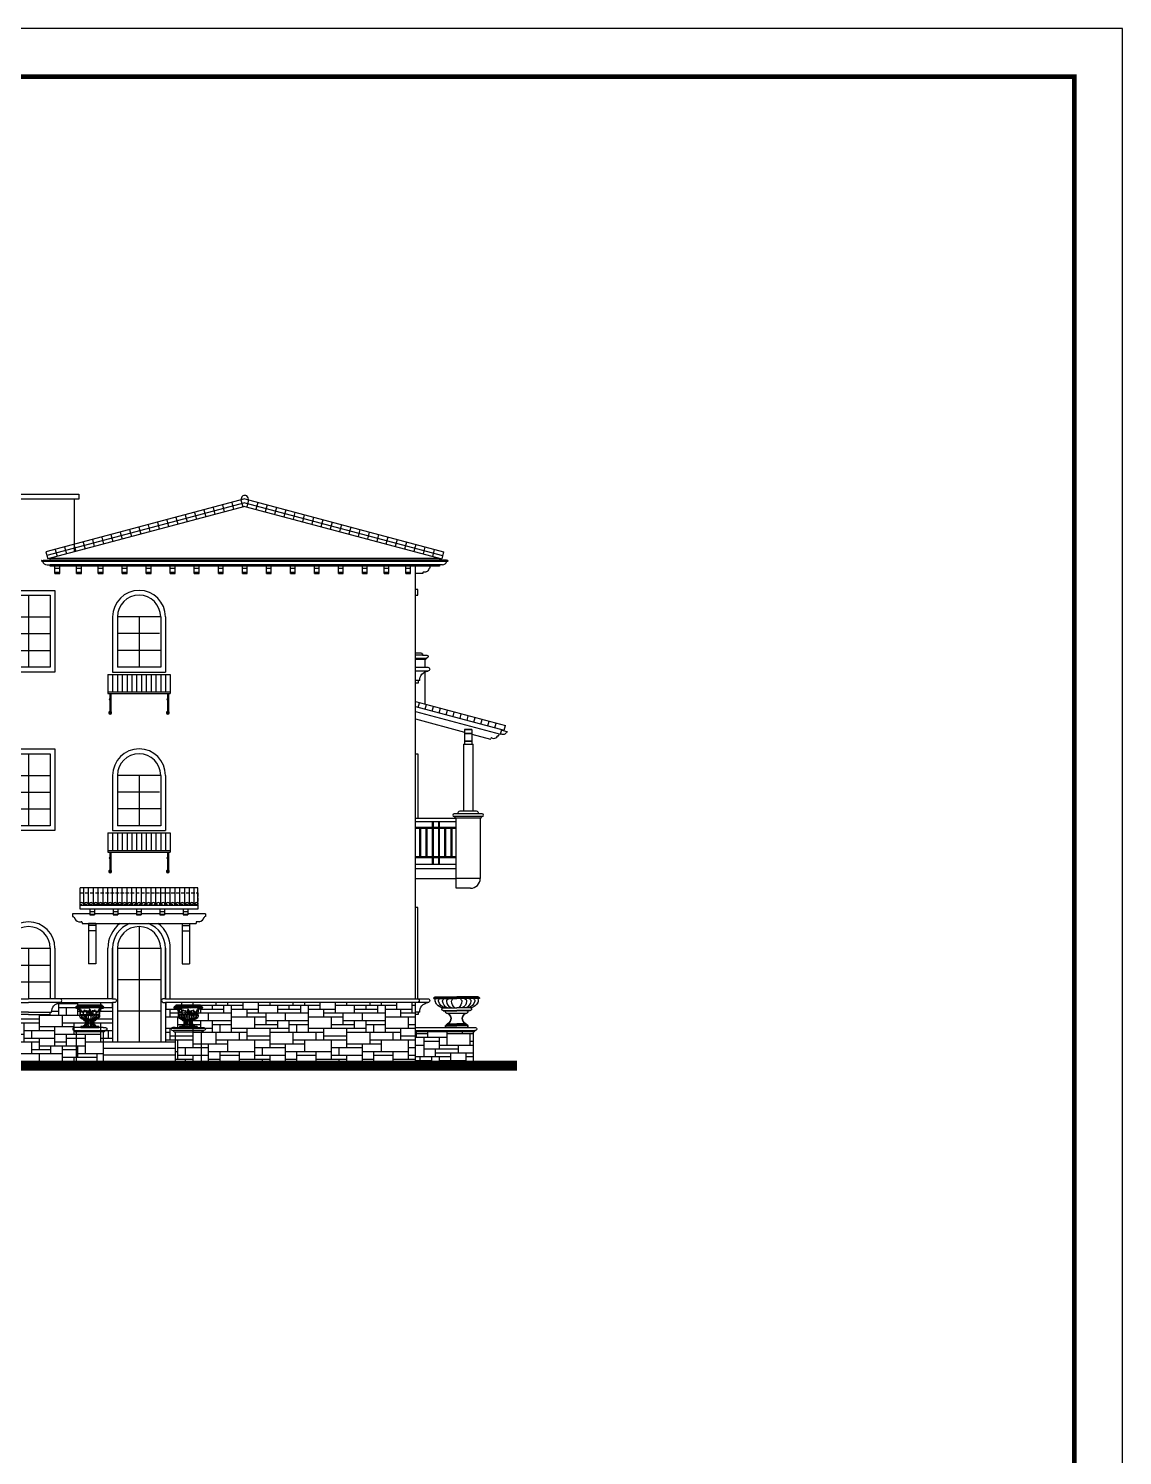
# Model space of a CAD drawing. Extents: x -34815 to 81416, y -425322 to 67478.
# Drawn here: x 58650 to 81416, y -348622 to -318922 of the extents above; entities that cross this region are included whole.
import ezdxf

# ---------------------------------------------------------------- set-up
doc = ezdxf.new("R2010")
doc.units = 0
doc.header["$LTSCALE"] = 1000
doc.header["$MEASUREMENT"] = 0
doc.linetypes.add('DASH', pattern=[0.35, 0.25, -0.1])
for name, color, linetype in [('PUB_HATCH', 8, 'Continuous'), ('PUB_TITLE', 7, 'Continuous'), ('STAIR', 4, 'Continuous'), ('WINDOW', 4, 'Continuous'), ('y-设计-02', 7, 'Continuous'), ('坯担层', 7, 'Continuous'), ('填充', 5, 'Continuous')]:
    doc.layers.add(name, color=color, linetype=linetype)
doc.layers.add('WALL', color=2, linetype='Continuous', lineweight=25)

# ---------------------------------------------------------------- blocks, each defined once
blk = doc.blocks.new('A1100图框')
at = {"layer": 'PUB_TITLE'}
blk.add_lwpolyline([(-2684, 8078), (81416, 8078), (81416, 67478), (-2684, 67478)], close=True, dxfattribs=at)
at = {"layer": 'PUB_TITLE', "const_width": 100}
blk.add_lwpolyline([(-184, 9078), (80416, 9078), (80416, 66478), (-184, 66478)], close=True, dxfattribs=at)
blk = doc.blocks.new('RWE')
at = {"layer": 'WALL'}
blk.add_line((164711, 46519), (165611, 46519), dxfattribs=at)
for points in [[(164611, 46619), (165711, 46619), (165711, 44919), (164611, 44919)], [(164711, 46519), (165611, 46519), (165611, 45019), (164711, 45019)]]:
    blk.add_lwpolyline(points, close=True, dxfattribs=at)
at = {"layer": 'WINDOW'}
for p, q in [((165161, 46519), (165161, 45019)), ((164711, 46069), (165611, 46069)), ((164711, 45719), (165611, 45719)), ((164711, 45369), (165611, 45369))]:
    blk.add_line(p, q, dxfattribs=at)
blk = doc.blocks.new('GTEWR')
at = {"layer": 'STAIR'}
for p, q in [((-29099, -16673), (-27225, -17173)), ((-29099, -16777), (-27251, -17270)), ((-29099, -16880), (-27325, -17353)), ((-29039, -16793), (-29013, -16696)), ((-28894, -16832), (-28868, -16735)), ((-28749, -16870), (-28723, -16774)), ((-28604, -16909), (-28578, -16812)), ((-28459, -16948), (-28433, -16851)), ((-28314, -16986), (-28288, -16890)), ((-28169, -17025), (-28143, -16928)), ((-29099, -17033), (-28074, -17308)), ((-28024, -17064), (-27998, -16967)), ((-27879, -17102), (-27853, -17006)), ((-27734, -17141), (-27709, -17044)), ((-27589, -17180), (-27564, -17083)), ((-27444, -17218), (-27419, -17122)), ((-27251, -17270), (-27225, -17173)), ((-28074, -17257), (-27924, -17257)), ((-28074, -17257), (-28074, -17557)), ((-27924, -17257), (-28074, -17257)), ((-28074, -17337), (-27924, -17337)), ((-27924, -17337), (-28074, -17337)), ((-28074, -17497), (-27924, -17497)), ((-27924, -17497), (-28074, -17497)), ((-27924, -17257), (-27924, -17557)), ((-27924, -17348), (-27533, -17453)), ((-27533, -17453), (-27529, -17439)), ((-27511, -17428), (-27475, -17438)), ((-27369, -17383), (-27365, -17384)), ((-27365, -17384), (-27354, -17346)), ((-27325, -17353), (-27299, -17257)), ((-28099, -17557), (-28099, -18957)), ((-28099, -17557), (-27899, -17557)), ((-27899, -18957), (-27899, -17557)), ((-27709, -19007), (-28289, -19007)), ((-27824, -18957), (-28174, -18957)), ((-27709, -19067), (-28289, -19067)), ((-28274, -19067), (-28274, -19077)), ((-27744, -19097), (-28254, -19097)), ((-28249, -20557), (-28249, -19097)), ((-27749, -19097), (-27749, -20357)), ((-27724, -19067), (-27724, -19077)), ((-29099, -20057), (-28249, -20057)), ((-28249, -20157), (-29099, -20157)), ((-29099, -20357), (-28249, -20357)), ((-27749, -20357), (-28249, -20357)), ((-27949, -20557), (-28249, -20557))]:
    blk.add_line(p, q, dxfattribs=at)
blk.add_lwpolyline([(-27302, -17266), (-27192, -17296, -0.876976), (-27194, -17311), (-27202, -17309, -0.53627), (-27322, -17343, 2.428013)], format="xyb", dxfattribs=at)
for centre, radius, start, end in [((-27515, -17442), 15, 75, 165), ((-27463, -17353), 85.7, 262.1778, 333.6727), ((-27373, -17398), 15, 75, 152.7854), ((-28289, -19037), 30, 90, 270), ((-28174, -18997), 40, 90, 194.4775), ((-27824, -18997), 40, 345.5225, 90), ((-27709, -19037), 30, 270, 90), ((-28254, -19077), 20, 180, 270), ((-27744, -19077), 20, 270, 0), ((-27949, -20357), 200, 270, 0.0036)]:
    blk.add_arc(centre, radius, start, end, dxfattribs=at)
blk = doc.blocks.new('REW')
at = {"layer": 'WINDOW'}
for p, q in [((-107664, 35915), (-107924, 35915)), ((-107924, 35835), (-107664, 35835)), ((-107754, 35635), (-107724, 35635)), ((-107724, 35635), (-107724, 35585)), ((-107724, 35635), (-107664, 35635)), ((-107724, 35585), (-107664, 35585)), ((-107664, 35585), (-107664, 35585))]:
    blk.add_line(p, q, dxfattribs=at)
for centre, radius, start, end in [((-107924, 35875), 40, 90, 270), ((-107954, 35637), 200, 359.3523, 81.3768)]:
    blk.add_arc(centre, radius, start, end, dxfattribs=at)
blk = doc.blocks.new('gd')
for p, q in [((-12141, -53287), (-12141, -53137)), ((-12041, -53287), (-12041, -53137)), ((-12141, -53177), (-12041, -53177)), ((-12141, -53257), (-12041, -53257)), ((-12141, -53287), (-12141, -53287)), ((-12141, -53287), (-12041, -53287))]:
    blk.add_line(p, q)
blk = doc.blocks.new('gdstr')
at = {"layer": 'WALL'}
for p, q in [((-112041, -25572), (-112591, -25572)), ((-112591, -26272), (-112591, -25662)), ((-112041, -25662), (-112591, -25662)), ((-112041, -25662), (-112041, -26272))]:
    blk.add_line(p, q, dxfattribs=at)
for points in [[(-112591, -25572), (-112641, -25572, 1.000051), (-112641, -25632), (-112626, -25632), (-112626, -25642, 0.414214), (-112606, -25662), (-112591, -25662)], [(-112041, -25572), (-111991, -25572, -1.000051), (-111991, -25632), (-112006, -25632), (-112006, -25642, -0.414214), (-112026, -25662), (-112041, -25662)]]:
    blk.add_lwpolyline(points, format="xyb", dxfattribs=at)
at = {"layer": '坯担层'}
blk.add_line((-112626, -25632), (-112006, -25632), dxfattribs=at)
blk = doc.blocks.new('er')
at = {"layer": 'STAIR'}
for p, q in [((-234578, -160987), (-235428, -160987)), ((-235428, -161047), (-234578, -161047)), ((-235428, -161167), (-234578, -161167)), ((-235428, -161187), (-234578, -161187)), ((-235339, -161187), (-235339, -161787)), ((-235319, -161187), (-235319, -161787)), ((-235209, -161187), (-235209, -161787)), ((-235189, -161187), (-235189, -161787)), ((-235079, -161047), (-235079, -161937)), ((-235059, -161047), (-235059, -161937)), ((-234949, -161047), (-234949, -161937)), ((-234929, -161047), (-234929, -161937)), ((-234819, -161187), (-234819, -161787)), ((-234799, -161187), (-234799, -161787)), ((-234689, -161187), (-234689, -161787)), ((-234669, -161187), (-234669, -161787)), ((-234578, -161787), (-235428, -161787)), ((-234578, -161807), (-235428, -161807))]:
    blk.add_line(p, q, dxfattribs=at)
blk = doc.blocks.new('tertrewy')
for p, q in [((45291, -202001), (45291, -202120)), ((45291, -202051), (45391, -202051)), ((45291, -202051), (45391, -202051)), ((45291, -202106), (45391, -202106)), ((45291, -202120), (45391, -202120)), ((45391, -202001), (45391, -202120))]:
    blk.add_line(p, q)
blk = doc.blocks.new('REWREW')
for p, q in [((-71275, 36890), (-69975, 36890)), ((-71275, 36890), (-71275, 36490)), ((-69975, 36890), (-69975, 36490)), ((-71275, 36490), (-69975, 36490))]:
    blk.add_line(p, q)
at = {"layer": 'STAIR'}
for p, q in [((-71175, 36890), (-71175, 36520)), ((-71075, 36890), (-71075, 36520)), ((-70975, 36890), (-70975, 36520)), ((-70875, 36890), (-70875, 36520)), ((-70775, 36890), (-70775, 36520)), ((-70675, 36890), (-70675, 36520)), ((-70575, 36890), (-70575, 36520)), ((-70475, 36890), (-70475, 36520)), ((-70375, 36890), (-70375, 36520)), ((-70275, 36890), (-70275, 36520)), ((-70175, 36890), (-70175, 36520)), ((-70075, 36890), (-70075, 36520)), ((-69975, 36520), (-71275, 36520)), ((-71235, 36490), (-71235, 36090)), ((-71215, 36490), (-71215, 36090)), ((-70035, 36490), (-70035, 36090)), ((-70015, 36490), (-70015, 36090))]:
    blk.add_line(p, q, dxfattribs=at)
for centre, radius, start, end in [((-71225, 36370), 20, 120, 240), ((-71225, 36370), 20, 300, 60), ((-70025, 36370), 20, 120, 240), ((-70025, 36370), 20, 300, 60), ((-71225, 36090), 30, 109.4712, 70.5288), ((-71225, 36090), 10, 180, 0), ((-70025, 36090), 30, 109.4712, 70.5288), ((-70025, 36090), 10, 180, 0)]:
    blk.add_arc(centre, radius, start, end, dxfattribs=at)
at = {"layer": 'WALL'}
for p, q in [((-71175, 38090), (-71175, 36940)), ((-71075, 38090), (-71075, 37040)), ((-70175, 38090), (-70175, 37040)), ((-70075, 38090), (-70075, 36940))]:
    blk.add_line(p, q, dxfattribs=at)
for points in [[(-71175, 36940), (-70075, 36940)], [(-70175, 37040), (-71075, 37040)]]:
    blk.add_lwpolyline(points, dxfattribs=at)
for radius in [550, 450]:
    blk.add_arc((-70625, 38090), radius, 0, 180, dxfattribs=at)
at = {"layer": 'WINDOW'}
for p, q in [((-70175, 38090), (-71075, 38090)), ((-70625, 38090), (-70625, 37040)), ((-70201, 37740), (-71050, 37740)), ((-70175, 37390), (-71075, 37390))]:
    blk.add_line(p, q, dxfattribs=at)
blk = doc.blocks.new('tgdstre')
for p, q in [((40414, -79573), (41064, -79573)), ((41714, -79573), (41064, -79573)), ((41064, -79773), (40614, -79773)), ((41064, -79773), (41514, -79773))]:
    blk.add_line(p, q)
at = {"layer": 'WALL'}
for p, q in [((40514, -78443), (40514, -79493)), ((40614, -78443), (40614, -79493)), ((41514, -78443), (41514, -79493)), ((41614, -78443), (41614, -79493))]:
    blk.add_line(p, q, dxfattribs=at)
for points in [[(41064, -79823), (40614, -79823), (40614, -79773), (40584, -79773, 0.374006), (40414, -79573, -1), (40414, -79493), (41064, -79493)], [(41064, -79823), (41514, -79823), (41514, -79773), (41544, -79773, -0.374006), (41714, -79573, 1), (41714, -79493), (41064, -79493)]]:
    blk.add_lwpolyline(points, format="xyb", dxfattribs=at)
for radius in [550, 450]:
    blk.add_arc((41064, -78443), radius, 0, 180, dxfattribs=at)
at = {"layer": 'WINDOW'}
for p, q in [((40614, -78443), (41514, -78443)), ((41064, -78443), (41064, -79493)), ((40614, -78793), (41514, -78793)), ((40614, -79143), (41514, -79143))]:
    blk.add_line(p, q, dxfattribs=at)
blk = doc.blocks.new('fdgdfgdfg')
at = {"layer": '填充'}
for p, q in [((344913, 34403), (345375, 34403)), ((344913, 34403), (344913, 34387)), ((344913, 34387), (345375, 34387)), ((344937, 34422), (345375, 34422)), ((345811, 34422), (345375, 34422)), ((345837, 34403), (345375, 34403)), ((345837, 34387), (345375, 34387)), ((345837, 34403), (345837, 34387)), ((345097, 34200), (345375, 34200)), ((345100, 34147), (345375, 34147)), ((345100, 34137), (345100, 34147)), ((345100, 34138), (345375, 34138)), ((345581, 34093), (345167, 34093)), ((345654, 34200), (345375, 34200)), ((345649, 34147), (345375, 34147)), ((345649, 34138), (345375, 34138)), ((345649, 34137), (345649, 34147)), ((345150, 33799), (345150, 33842)), ((345150, 33841), (345375, 33841)), ((345150, 33798), (345375, 33798)), ((345169, 33857), (345375, 33857)), ((345189, 33875), (345375, 33875)), ((345560, 33875), (345375, 33875)), ((345580, 33857), (345375, 33857)), ((345599, 33841), (345375, 33841)), ((345599, 33798), (345375, 33798)), ((345599, 33799), (345599, 33842))]:
    blk.add_line(p, q, dxfattribs=at)
for centre, radius, start, end in [((344939, 34394), 27.9, 93.8519, 161.4581), ((345047, 34346), 108, 158.2572, 219.6133), ((345121, 34397), 198, 217.2984, 263.065), ((345048, 34344), 43, 100.2352, 195.8049), ((345173, 34368), 170, 191.8596, 258.5432), ((345144, 34333), 57.9, 108.177, 177.324), ((345253, 34354), 168, 186.2915, 246.9351), ((345234, 34328), 61.6, 108.4127, 176.2998), ((345311, 34331), 138, 179.3585, 251.071), ((345326, 34335), 54.5, 111.4836, 182.4358), ((345426, 34326), 154, 177.5283, 235.4266), ((345323, 34326), 154, 304.5734, 2.4717), ((345423, 34335), 54.5, 357.5642, 68.5164), ((345438, 34331), 138, 288.929, 0.6415), ((345515, 34328), 61.6, 3.7002, 71.5873), ((345496, 34354), 168, 293.0649, 353.7085), ((345576, 34368), 170, 281.4568, 348.1404), ((345605, 34333), 57.9, 2.676, 71.823), ((345627, 34398), 200, 277.7633, 322.5876), ((345701, 34344), 43, 344.1951, 79.7648), ((345702, 34346), 108, 320.3867, 21.7428), ((345810, 34395), 27.5, 17.9671, 88.3437), ((345097, 34173), 26.7, 90.8302, 274.7216), ((345168, 34115), 22.4, 91.0718, 268.9282), ((345148, 33981), 114, 291.1388, 80.0531), ((345603, 33981), 114, 99.9469, 248.8612), ((345580, 34115), 22.4, 271.0718, 88.9282), ((345650, 34174), 26.7, 268.0888, 82.2417), ((345178, 33829), 30.1, 106.7365, 154.9213), ((345193, 33850), 25.6, 99.8838, 162.2054), ((345556, 33850), 25.6, 17.7946, 80.1162), ((345571, 33829), 30.1, 25.0787, 73.2635)]:
    blk.add_arc(centre, radius, start, end, dxfattribs=at)
blk = doc.blocks.new('asdfasgdsdg')
at = {"layer": '坯担层'}
blk.add_lwpolyline([(1004409, -183636), (1004416, -183636), (1004416, -183620), (1004453, -183620, 0.987636), (1004451, -183584, 0.172342), (1004577, -183524, 0.187477), (1004598, -183475, 0.445394), (1004573, -183448), (1004573, -183447), (1004580, -183447, 1.075239), (1004580, -183432, -0.038474), (1004591, -183317, -0.204676), (1004620, -183258, -0.13928), (1004724, -183228), (1004726, -183228), (1004726, -183217, 0.299581), (1004664, -183161), (1004664, -183145), (1003888, -183145), (1003888, -183161, 0.299581), (1003826, -183217), (1003826, -183228), (1003828, -183228, -0.13928), (1003932, -183258, -0.204676), (1003962, -183317, -0.038474), (1003972, -183432, 1.004002), (1003971, -183447), (1003979, -183447), (1003979, -183448, 0.445395), (1003954, -183475, 0.187477), (1003975, -183524, 0.173138), (1004102, -183584, 1.005571), (1004099, -183620), (1004137, -183620), (1004137, -183636), (1004146, -183636, -0.483622), (1004031, -183816), (1003996, -183816), (1003996, -183845), (1004558, -183845), (1004558, -183816), (1004524, -183816, -0.483623), (1004409, -183636, 0.483623)], format="xyb", dxfattribs=at)
at = {"layer": '填充'}
for p, q in [((1003888, -183145), (1004276, -183145)), ((1003888, -183161), (1003888, -183145)), ((1004664, -183145), (1004276, -183145)), ((1004664, -183161), (1004664, -183145)), ((1003826, -183217), (1004276, -183217)), ((1003826, -183217), (1003826, -183228)), ((1003826, -183228), (1004276, -183228)), ((1003888, -183161), (1004276, -183161)), ((1003916, -183161), (1003916, -183207)), ((1003922, -183161), (1003922, -183206)), ((1003950, -183161), (1003950, -183206)), ((1003957, -183161), (1003957, -183207)), ((1003963, -183161), (1003963, -183206)), ((1003965, -183444), (1004588, -183444)), ((1003971, -183432), (1004276, -183432)), ((1003971, -183447), (1004276, -183447)), ((1003991, -183161), (1003991, -183206)), ((1003996, -183161), (1003996, -183207)), ((1004003, -183161), (1004003, -183206)), ((1004031, -183161), (1004031, -183206)), ((1004038, -183161), (1004038, -183207)), ((1004044, -183161), (1004044, -183206)), ((1004072, -183161), (1004072, -183206)), ((1004077, -183161), (1004077, -183207)), ((1004084, -183161), (1004084, -183206)), ((1004101, -183584), (1004276, -183584)), ((1004112, -183161), (1004112, -183206)), ((1004118, -183161), (1004118, -183207)), ((1004125, -183161), (1004125, -183206)), ((1004153, -183161), (1004153, -183206)), ((1004159, -183161), (1004159, -183207)), ((1004165, -183161), (1004165, -183206)), ((1004193, -183161), (1004193, -183206)), ((1004200, -183161), (1004200, -183207)), ((1004206, -183161), (1004206, -183206)), ((1004234, -183161), (1004234, -183206)), ((1004240, -183161), (1004240, -183207)), ((1004246, -183161), (1004246, -183206)), ((1004274, -183161), (1004274, -183206)), ((1004664, -183161), (1004276, -183161)), ((1004726, -183217), (1004276, -183217)), ((1004726, -183228), (1004276, -183228)), ((1004581, -183432), (1004276, -183432)), ((1004581, -183447), (1004276, -183447)), ((1004451, -183584), (1004276, -183584)), ((1004278, -183161), (1004278, -183206)), ((1004306, -183161), (1004306, -183206)), ((1004312, -183161), (1004312, -183207)), ((1004318, -183161), (1004318, -183206)), ((1004346, -183161), (1004346, -183206)), ((1004352, -183161), (1004352, -183207)), ((1004353, -183161), (1004353, -183207)), ((1004359, -183161), (1004359, -183206)), ((1004387, -183161), (1004387, -183206)), ((1004393, -183161), (1004393, -183207)), ((1004393, -183161), (1004393, -183207)), ((1004399, -183161), (1004399, -183206)), ((1004427, -183161), (1004427, -183206)), ((1004433, -183161), (1004433, -183207)), ((1004440, -183161), (1004440, -183206)), ((1004468, -183161), (1004468, -183206)), ((1004475, -183161), (1004475, -183207)), ((1004481, -183161), (1004481, -183206)), ((1004509, -183161), (1004509, -183206)), ((1004516, -183161), (1004516, -183207)), ((1004521, -183161), (1004521, -183206)), ((1004550, -183161), (1004550, -183206)), ((1004555, -183161), (1004555, -183207)), ((1004562, -183161), (1004562, -183206)), ((1004590, -183161), (1004590, -183206)), ((1004597, -183161), (1004597, -183207)), ((1004602, -183161), (1004602, -183206)), ((1004630, -183161), (1004630, -183206)), ((1004636, -183161), (1004636, -183207)), ((1004726, -183217), (1004726, -183228)), ((1003996, -183815), (1003996, -183845)), ((1003996, -183816), (1004276, -183816)), ((1003996, -183845), (1004276, -183845)), ((1004099, -183620), (1004276, -183620)), ((1004137, -183636), (1004137, -183620)), ((1004137, -183636), (1004276, -183636)), ((1004453, -183620), (1004276, -183620)), ((1004416, -183636), (1004276, -183636)), ((1004277, -183816), (1004276, -183816)), ((1004277, -183845), (1004276, -183845)), ((1004558, -183816), (1004278, -183816)), ((1004558, -183845), (1004278, -183845)), ((1004416, -183636), (1004416, -183620)), ((1004558, -183815), (1004558, -183845))]:
    blk.add_line(p, q, dxfattribs=at)
for centre, radius, start, end in [((1003815, -183140), 77.8, 278.2598, 344.8604), ((1003900, -183236), 76.3, 99.221, 165.9299), ((1003827, -183425), 198, 57.9464, 90.337), ((1003860, -183160), 54.7, 253.5592, 359.4398), ((1003936, -183192), 25.3, 216.27, 323.73), ((1003942, -183200), 53.1, 243.5211, 309.3086), ((1003936, -183194), 19.1, 222.6561, 317.4323), ((1003877, -183322), 84.7, 3.147, 49.4162), ((1003979, -183473), 24.8, 353.5268, 185.5906), ((1004027, -183473), 72.9, 181.8198, 224.2933), ((1003977, -183194), 24.1, 214.9112, 325.0888), ((1003226, -183443), 747, 0.8363, 9.6495), ((1003977, -183194), 19.1, 222.6561, 317.4323), ((1003972, -183439), 7.76, 85.8473, 274.1527), ((1003868, -183271), 111, 339.1385, 15.5094), ((1004015, -183350), 58, 89.7629, 137.1185), ((1004123, -183375), 210, 224.9375, 264.0511), ((1004017, -183192), 25.3, 216.27, 323.73), ((1004036, -183322), 37, 124.2206, 197.6658), ((1004033, -183317), 37.1, 207.2872, 322.6022), ((1004017, -183194), 19.1, 222.6561, 317.4323), ((1004029, -183473), 25.4, 10.3218, 184.7459), ((1004143, -183443), 143, 193.2561, 260.974), ((1004058, -183194), 24.1, 214.9112, 325.0888), ((1004058, -183194), 19.1, 222.6561, 317.4323), ((1004080, -183474), 26.9, 14.1289, 167.8025), ((1004168, -183471), 114, 178.7487, 261.8998), ((1004093, -183359), 36.2, 145.9899, 237.7874), ((1004080, -183381), 13.7, 53.8745, 188.5506), ((1004106, -183396), 33.3, 169.1188, 279.2473), ((1004098, -183192), 25.3, 216.2484, 323.7516), ((1004114, -183344), 36.8, 136.7318, 225.67), ((1004101, -183602), 18.1, 86.2904, 274.5126), ((1004098, -183194), 19.1, 222.6561, 317.4323), ((1004108, -183315), 21.1, 189.047, 272.6268), ((1004133, -183477), 28.8, 13.766, 160.9963), ((1004218, -183477), 112, 175.13, 252.3547), ((1004068, -183308), 49.7, 325.3181, 7.3274), ((1004094, -183349), 62.6, 24.2805, 73.1395), ((1004019, -183335), 103, 18.6061, 26.1266), ((1004139, -183192), 25.3, 216.27, 323.73), ((1004139, -183194), 19.1, 222.6561, 317.4323), ((1004174, -183419), 98.9, 77.9359, 103.4288), ((1004180, -183192), 25.3, 216.27, 323.73), ((1004194, -183482), 34.6, 347.7128, 160.5764), ((1004293, -183477), 132, 177.1006, 233.8283), ((1004179, -183194), 19.1, 222.6561, 317.4323), ((1004174, -183379), 9.16, 113.075, 252.0027), ((1004124, -183255), 109, 294.1701, 317.1387), ((1004174, -183376), 22.5, 43.3106, 104.2892), ((1004171, -183346), 24.8, 268.8306, 322.5142), ((1004185, -183391), 14.4, 165.355, 286.2589), ((1004236, -183481), 87.8, 75.821, 133.415), ((1004219, -183352), 78, 235.5314, 270.4036), ((1004193, -183335), 12.1, 27.8099, 84.1972), ((1004220, -183194), 24.1, 214.9112, 325.0888), ((1004220, -183194), 19.1, 222.6561, 317.4323), ((1004203, -183427), 84.3, 41.9052, 80.8217), ((1004273, -183342), 56.6, 182.0122, 257.9404), ((1004238, -183363), 38.7, 41.8802, 106.9921), ((1004254, -183331), 26.9, 169.8808, 225.5145), ((1004367, -183502), 140, 174.9053, 216.3681), ((1004276, -183496), 49, 14.8958, 171.5498), ((1004260, -183193), 25, 216.0719, 309.9398), ((1004260, -183194), 19.1, 222.6561, 317.4323), ((1004319, -183313), 63.9, 148.5707, 193.4767), ((1004289, -183291), 27, 118.0295, 154.4654), ((1007980, -183505), 3714, 176.3733, 178.8731), ((1004292, -183194), 24.1, 229.1718, 325.0888), ((1004264, -183291), 27, 25.5346, 61.9705), ((1004292, -183194), 19.1, 222.5677, 317.3439), ((1000573, -183505), 3714, 1.1269, 3.6267), ((1004314, -183363), 38.7, 73.0079, 138.1198), ((1004349, -183427), 84.3, 99.1783, 138.0948), ((1004234, -183313), 63.9, 346.5233, 31.4293), ((1004279, -183342), 56.6, 282.0596, 357.9878), ((1004317, -183481), 87.8, 46.585, 104.179), ((1004184, -183506), 141, 326.2753, 8.9288), ((1004332, -183194), 24.1, 214.9112, 325.0888), ((1004332, -183194), 19.1, 222.5677, 317.3439), ((1004299, -183331), 26.9, 314.4855, 10.1192), ((1004358, -183482), 34.6, 19.4156, 183.2289), ((1004333, -183352), 78, 269.5964, 304.4686), ((1004259, -183477), 132, 306.1717, 2.8994), ((1004359, -183335), 12.1, 95.8028, 152.1901), ((1004428, -183255), 109, 222.8613, 245.8299), ((1004373, -183194), 24.1, 214.9112, 325.0888), ((1004379, -183419), 98.9, 76.5712, 102.0641), ((1004373, -183194), 19.1, 222.5677, 317.3439), ((1004378, -183376), 22.5, 75.7108, 136.6894), ((1004381, -183346), 24.8, 217.4858, 271.1694), ((1004367, -183391), 14.4, 253.7411, 14.645), ((1004335, -183477), 112, 287.6453, 4.87), ((1004378, -183379), 9.16, 287.9973, 66.925), ((1004419, -183477), 28.8, 19.0037, 166.234), ((1004413, -183194), 24.1, 214.9112, 325.0888), ((1004413, -183194), 19.1, 222.5677, 317.3439), ((1004385, -183471), 114, 278.1002, 1.2513), ((1004459, -183349), 62.6, 106.8605, 155.7195), ((1004409, -183443), 143, 279.026, 346.7439), ((1004454, -183191), 26.5, 217.547, 322.453), ((1004533, -183335), 103, 153.8734, 161.3939), ((1004485, -183308), 49.7, 172.6726, 214.6819), ((1004454, -183194), 19.1, 222.5677, 317.3439), ((1004446, -183396), 33.3, 260.7527, 10.8812), ((1004445, -183315), 21.1, 267.3732, 350.953), ((1004472, -183474), 26.9, 12.1975, 165.8711), ((1004452, -183602), 18.1, 265.4874, 93.7096), ((1004429, -183375), 210, 275.9489, 315.0625), ((1004439, -183344), 36.8, 314.33, 43.2682), ((1004473, -183381), 13.7, 351.4494, 126.1255), ((1004495, -183192), 25.3, 216.27, 323.73), ((1004460, -183359), 36.2, 302.2126, 34.0101), ((1004495, -183194), 19.1, 222.5677, 317.3439), ((1004519, -183317), 37.1, 217.3978, 332.7128), ((1004523, -183473), 25.4, 355.2541, 169.6782), ((1004536, -183194), 24.1, 214.9112, 325.0888), ((1004536, -183194), 19.1, 222.5677, 317.3439), ((1004538, -183350), 58, 42.8815, 90.2371), ((1004517, -183322), 37, 342.3342, 55.7794), ((1004573, -183473), 24.8, 354.4094, 186.4732), ((1004576, -183192), 25.8, 216.8256, 323.1744), ((1004576, -183194), 19.1, 222.5677, 317.3439), ((1004684, -183271), 111, 164.4906, 200.8615), ((1004611, -183200), 53.1, 230.6914, 296.4789), ((1004525, -183473), 72.9, 315.7067, 358.1802), ((1005327, -183443), 747, 170.3505, 179.1637), ((1004581, -183439), 7.76, 265.8473, 94.1527), ((1004675, -183322), 84.7, 130.5838, 176.853), ((1004616, -183194), 24.1, 214.9112, 325.0888), ((1004616, -183194), 19.1, 222.5677, 317.3439), ((1004725, -183425), 198, 89.663, 122.0536), ((1004692, -183160), 54.7, 180.5602, 286.4408), ((1004737, -183140), 77.8, 195.1396, 261.7402), ((1004652, -183236), 76.3, 14.0701, 80.779), ((1004017, -183680), 136, 275.7814, 18.9491), ((1003992, -183675), 197, 314.4996, 11.6285), ((1004165, -183631), 20.1, 192.578, 348.262), ((1004202, -183632), 16.8, 191.7649, 348.2351), ((1003973, -183685), 250, 328.3611, 11.4136), ((1004238, -183630), 20.3, 194.8157, 345.1843), ((1003568, -183663), 690, 347.2377, 2.323), ((1004277, -183629), 20.8, 199.4277, 340.5723), ((1004986, -183663), 690, 177.677, 192.7623), ((1004316, -183627), 21.3, 202.8485, 337.1515), ((1004580, -183685), 250, 168.5864, 211.6389), ((1004352, -183631), 17.2, 196.5424, 343.4576), ((1004562, -183675), 197, 168.3715, 225.5004), ((1004389, -183626), 22.2, 205.3349, 333.8394), ((1004538, -183680), 136, 161.0509, 264.2186)]:
    blk.add_arc(centre, radius, start, end, dxfattribs=at)

msp = doc.modelspace()

# ---------------------------------------------------------------- hatches: boundary and pattern name
at = {"layer": 'PUB_HATCH'}
h = msp.add_hatch(dxfattribs=at)
h.set_pattern_fill('文化石01', color=256, scale=100, style=0)
h.set_pattern_definition([(7e-15, (93275.9, -193776.2), (0, 1600), [1200, -400]), (7e-15, (93275.9, -193696.2), (0, 1600), [-480, 480, -240, 400]), (7e-15, (93275.9, -193616.2), (0, 1600), [-720, 880]), (7e-15, (93275.9, -193536.2), (0, 1600), [720, -880]), (7e-15, (93275.9, -193456.2), (0, 1600), [-320, 1280]), (7e-15, (93275.9, -193376.2), (0, 1600), [560, -400, 480, -160]), (7e-15, (93835.9, -193296.2), (0, 1600), [1280, -320]), (7e-15, (93195.9, -193216.2), (0, 1600), [880, -720]), (7e-15, (92955.9, -193136.2), (0, 1600), [720, -880]), (7e-15, (93275.9, -193056.2), (0, 1600), [1280, -320]), (7e-15, (93275.9, -192976.2), (0, 1600), [-640, 400, -240, 320]), (7e-15, (94075.9, -192896.2), (0, 1600), [960, -640]), (7e-15, (93435.9, -192816.2), (0, 1600), [640, -320, 240, -400]), (7e-15, (93755.9, -192736.2), (0, 1600), [640, -240, 400, -320]), (7e-15, (94395.9, -192656.2), (0, 1600), [960, -640]), (7e-15, (93755.9, -192576.2), (0, 1600), [640, -960]), (7e-15, (94075.9, -192496.2), (0, 1600), [720, -880]), (7e-15, (94075.9, -192416.2), (0, 1600), [-480, 1120]), (7e-15, (93595.9, -192336.2), (0, 1600), [480, -1120]), (7e-15, (94075.9, -192256.2), (0, 1600), [1120, -480]), (90, (93275.9, -193136.2), (-1600, 1e-13), [240, -640, 560, -160]), (90, (93435.9, -193056.2), (-1600, 1e-13), [400, -240, 160, -800]), (90, (93515.9, -193376.2), (-1600, 1e-13), [160, -1440]), (90, (93595.9, -193536.2), (-1600, 1e-13), [160, -960, 240, -240]), (90, (93675.9, -193216.2), (-1600, 1e-13), [160, -1440]), (90, (93755.9, -193776.2), (-1600, 1e-13), [240, -720, 400, -240]), (90, (93835.9, -193456.2), (-1600, 1e-13), [240, -1360]), (90, (93915.9, -193056.2), (-1600, 1e-13), [240, -80, 160, -1120]), (90, (93995.9, -193696.2), (-1600, 1e-13), [240, -1360]), (90, (94075.9, -193296.2), (-1600, 1e-13), [240, -80, 240, -160, 400, -480]), (90, (94235.9, -193296.2), (-1600, 1e-13), [-1120, 160, -160, 160]), (90, (94315.9, -193056.2), (-1600, 1e-13), [160, -1440]), (90, (94395.9, -193616.2), (-1600, 1e-13), [160, -560, 400, -480]), (90, (94475.9, -193376.2), (-1600, 1e-13), [80, -1040, 240, -240]), (90, (94555.9, -193296.2), (-1600, 1e-13), [400, -400, 240, -560]), (90, (94635.9, -192896.2), (-1600, 1e-13), [240, -400, 160, -800]), (90, (94715.9, -193456.2), (-1600, 1e-13), [160, -1440]), (90, (94795.9, -193296.2), (-1600, 1e-13), [160, -480, 240, -720])])
edge = h.paths.add_edge_path()
edge.add_line((57275, -340415), (60200, -340415))
edge.add_line((60200, -340415), (60200, -340015))
edge.add_line((60200, -340015), (60400, -340015))
edge.add_line((60400, -340015), (60400, -339195))
edge.add_line((60400, -339195), (59300, -339195))
edge.add_arc((59300, -339155), 40, 270, 270.012, ccw=False)
edge.add_arc((59330, -339393), 200, 98.6232, 180.6477)
edge.add_line((59130, -339395), (59100, -339395))
edge.add_line((59100, -339395), (59100, -339445))
edge.add_line((59100, -339445), (58650, -339445))
edge.add_line((58650, -339445), (58200, -339445))
edge.add_line((58200, -339445), (58200, -339395))
edge.add_line((58200, -339395), (58170, -339395))
edge.add_arc((57970, -339393), 200, 359.3523, 441.3768)
edge.add_arc((58000, -339155), 40, 269.988, 270, ccw=False)
edge.add_line((58000, -339195), (57275, -339195))
edge.add_line((57275, -339195), (57275, -340415))
h = msp.add_hatch(dxfattribs=at)
h.set_pattern_fill('文化石01', color=256, scale=100, style=0)
h.set_pattern_definition([(7e-15, (93275.9, -194132), (0, 1600), [1200, -400]), (7e-15, (93275.9, -194052), (0, 1600), [-480, 480, -240, 400]), (7e-15, (93275.9, -193972), (0, 1600), [-720, 880]), (7e-15, (93275.9, -193892), (0, 1600), [720, -880]), (7e-15, (93275.9, -193812), (0, 1600), [-320, 1280]), (7e-15, (93275.9, -193732), (0, 1600), [560, -400, 480, -160]), (7e-15, (93835.9, -193652), (0, 1600), [1280, -320]), (7e-15, (93195.9, -193572), (0, 1600), [880, -720]), (7e-15, (92955.9, -193492), (0, 1600), [720, -880]), (7e-15, (93275.9, -193412), (0, 1600), [1280, -320]), (7e-15, (93275.9, -193332), (0, 1600), [-640, 400, -240, 320]), (7e-15, (94075.9, -193252), (0, 1600), [960, -640]), (7e-15, (93435.9, -193172), (0, 1600), [640, -320, 240, -400]), (7e-15, (93755.9, -193092), (0, 1600), [640, -240, 400, -320]), (7e-15, (94395.9, -193012), (0, 1600), [960, -640]), (7e-15, (93755.9, -192932), (0, 1600), [640, -960]), (7e-15, (94075.9, -192852), (0, 1600), [720, -880]), (7e-15, (94075.9, -192772), (0, 1600), [-480, 1120]), (7e-15, (93595.9, -192692), (0, 1600), [480, -1120]), (7e-15, (94075.9, -192612), (0, 1600), [1120, -480]), (90, (93275.9, -193492), (-1600, 1e-13), [240, -640, 560, -160]), (90, (93435.9, -193412), (-1600, 1e-13), [400, -240, 160, -800]), (90, (93515.9, -193732), (-1600, 1e-13), [160, -1440]), (90, (93595.9, -193892), (-1600, 1e-13), [160, -960, 240, -240]), (90, (93675.9, -193572), (-1600, 1e-13), [160, -1440]), (90, (93755.9, -194132), (-1600, 1e-13), [240, -720, 400, -240]), (90, (93835.9, -193812), (-1600, 1e-13), [240, -1360]), (90, (93915.9, -193412), (-1600, 1e-13), [240, -80, 160, -1120]), (90, (93995.9, -194052), (-1600, 1e-13), [240, -1360]), (90, (94075.9, -193652), (-1600, 1e-13), [240, -80, 240, -160, 400, -480]), (90, (94235.9, -193652), (-1600, 1e-13), [-1120, 160, -160, 160]), (90, (94315.9, -193412), (-1600, 1e-13), [160, -1440]), (90, (94395.9, -193972), (-1600, 1e-13), [160, -560, 400, -480]), (90, (94475.9, -193732), (-1600, 1e-13), [80, -1040, 240, -240]), (90, (94555.9, -193652), (-1600, 1e-13), [400, -400, 240, -560]), (90, (94635.9, -193252), (-1600, 1e-13), [240, -400, 160, -800]), (90, (94715.9, -193812), (-1600, 1e-13), [160, -1440]), (90, (94795.9, -193652), (-1600, 1e-13), [160, -480, 240, -720])])
h.paths.add_polyline_path([(61700, -340415), (66700, -340415), (66700, -339195), (61500, -339195), (61500, -340015), (61700, -340015)])
h = msp.add_hatch(dxfattribs=at)
h.set_pattern_fill('文化石01', color=256, scale=100, style=0)
h.set_pattern_definition([(0, (0, 0), (0, 1600), [1200, -400]), (0, (0, 80), (0, 1600), [-480, 480, -240, 400]), (0, (0, 160), (0, 1600), [-720, 880]), (0, (0, 240), (0, 1600), [720, -880]), (0, (0, 320), (0, 1600), [-320, 1280]), (0, (0, 400), (0, 1600), [560, -400, 480, -160]), (0, (560, 480), (0, 1600), [1280, -320]), (0, (-80, 560), (0, 1600), [880, -720]), (0, (-320, 640), (0, 1600), [720, -880]), (0, (0, 720), (0, 1600), [1280, -320]), (0, (0, 800), (0, 1600), [-640, 400, -240, 320]), (0, (800, 880), (0, 1600), [960, -640]), (0, (160, 960), (0, 1600), [640, -320, 240, -400]), (0, (480, 1040), (0, 1600), [640, -240, 400, -320]), (0, (1120, 1120), (0, 1600), [960, -640]), (0, (480, 1200), (0, 1600), [640, -960]), (0, (800, 1280), (0, 1600), [720, -880]), (0, (800, 1360), (0, 1600), [-480, 1120]), (0, (320, 1440), (0, 1600), [480, -1120]), (0, (800, 1520), (0, 1600), [1120, -480]), (90, (0, 640), (-1600, 1e-13), [240, -640, 560, -160]), (90, (160, 720), (-1600, 1e-13), [400, -240, 160, -800]), (90, (240, 400), (-1600, 1e-13), [160, -1440]), (90, (320, 240), (-1600, 1e-13), [160, -960, 240, -240]), (90, (400, 560), (-1600, 1e-13), [160, -1440]), (90, (480, 0), (-1600, 1e-13), [240, -720, 400, -240]), (90, (560, 320), (-1600, 1e-13), [240, -1360]), (90, (640, 720), (-1600, 1e-13), [240, -80, 160, -1120]), (90, (720, 80), (-1600, 1e-13), [240, -1360]), (90, (800, 480), (-1600, 1e-13), [240, -80, 240, -160, 400, -480]), (90, (960, 480), (-1600, 1e-13), [-1120, 160, -160, 160]), (90, (1040, 720), (-1600, 1e-13), [160, -1440]), (90, (1120, 160), (-1600, 1e-13), [160, -560, 400, -480]), (90, (1200, 400), (-1600, 1e-13), [80, -1040, 240, -240]), (90, (1280, 480), (-1600, 1e-13), [400, -400, 240, -560]), (90, (1360, 880), (-1600, 1e-13), [240, -400, 160, -800]), (90, (1440, 320), (-1600, 1e-13), [160, -1440]), (90, (1520, 480), (-1600, 1e-13), [160, -480, 240, -720])])
h.paths.add_polyline_path([(67900, -339805), (66700, -339805), (66700, -340415), (67900, -340415)])

# ---------------------------------------------------------------- linework, layer by layer
for p, q in [((63071, -328734), (63110, -328879)), ((63229, -328734), (63190, -328879)), ((63150, -328791), (59032, -329889)), ((61912, -329043), (61950, -329188)), ((62105, -328992), (62144, -329137)), ((62298, -328940), (62337, -329085)), ((62491, -328889), (62530, -329034)), ((62685, -328837), (62723, -328982)), ((62878, -328786), (62917, -328931)), ((63150, -328791), (67268, -329889)), ((63422, -328786), (63383, -328931)), ((63615, -328837), (63577, -328982)), ((63808, -328889), (63770, -329034)), ((64002, -328940), (63963, -329085)), ((64195, -328992), (64156, -329137)), ((64388, -329043), (64350, -329188)), ((60752, -329352), (60791, -329497)), ((60945, -329301), (60984, -329446)), ((61139, -329249), (61177, -329394)), ((61332, -329198), (61371, -329343)), ((61525, -329146), (61564, -329291)), ((61718, -329095), (61757, -329240)), ((64581, -329095), (64543, -329240)), ((64775, -329146), (64736, -329291)), ((64968, -329198), (64929, -329343)), ((65161, -329249), (65123, -329394)), ((65354, -329301), (65316, -329446)), ((65548, -329352), (65509, -329497)), ((59593, -329662), (59631, -329807)), ((59786, -329610), (59825, -329755)), ((59979, -329559), (60018, -329704)), ((60172, -329507), (60211, -329652)), ((60366, -329456), (60404, -329600)), ((60559, -329404), (60598, -329549)), ((65741, -329404), (65702, -329549)), ((65934, -329456), (65896, -329600)), ((66127, -329507), (66089, -329652)), ((66321, -329559), (66282, -329704)), ((66514, -329610), (66475, -329755)), ((66707, -329662), (66668, -329807)), ((59206, -329765), (59245, -329910)), ((59399, -329713), (59438, -329858)), ((66900, -329713), (66862, -329858)), ((67094, -329765), (67055, -329910)), ((58942, -330011), (67358, -330011)), ((67200, -329985), (59100, -329985)), ((67200, -330085), (59100, -330085)), ((60050, -337552), (59900, -337552)), ((59900, -337552), (59900, -338392)), ((60050, -337592), (59900, -337592)), ((60050, -337552), (60050, -338392)), ((61850, -337552), (62000, -337552)), ((61850, -337552), (61850, -338392)), ((61850, -337592), (62000, -337592)), ((62000, -337552), (62000, -338392)), ((60050, -337702), (59900, -337702)), ((61850, -337702), (62000, -337702)), ((60500, -338065), (60500, -340015)), ((61400, -338065), (61400, -340015)), ((60050, -338392), (59900, -338392)), ((61850, -338392), (62000, -338392)), ((66700, -339715), (67900, -339715)), ((60200, -340015), (61700, -340015)), ((60500, -340015), (61400, -340015)), ((66700, -339775), (67935, -339775)), ((67900, -339805), (66700, -339805)), ((67900, -339805), (67900, -340415)), ((60200, -340148), (61700, -340148)), ((60200, -340281), (61700, -340281))]:
    msp.add_line(p, q)
for points in [[(67000, -330115), (67000, -330155), (66995, -330155, 0.353065), (66981, -330167, -0.250624), (66926, -330232, -0.094114), (66907, -330235), (66870, -330235, 0.414214), (66855, -330250), (66855, -330265), (66700, -330265)], [(67900, -339715), (67950, -339715, -1.000051), (67950, -339775), (67935, -339775), (67935, -339785, -0.414214), (67915, -339805), (67900, -339805)]]:
    msp.add_lwpolyline(points, format="xyb")
at = {"linetype": 'DASH', "ltscale": 0.3}
msp.add_lwpolyline([(59725, -336912), (62175, -336912), (62175, -337152), (59725, -337152)], close=True, dxfattribs=at)
at = {"const_width": 200}
msp.add_lwpolyline([(45208, -340515), (68815, -340515)], dxfattribs=at)
msp.add_lwpolyline([(45208, -340415), (68815, -340415)])
for centre, radius, start, end in [((63150, -328713), 75, 345.0686, 194.9314), ((60950, -338065), 450, 0, 180)]:
    msp.add_arc(centre, radius, start, end)
at = {"layer": 'PUB_HATCH'}
for p, q in [((59800, -337165), (59800, -336809)), ((59900, -337165), (59900, -336809)), ((60000, -337165), (60000, -336809)), ((60100, -337165), (60100, -336809)), ((60200, -337165), (60200, -336809)), ((60300, -337165), (60300, -336809)), ((60400, -337165), (60400, -336809)), ((60500, -337165), (60500, -336809)), ((60600, -337165), (60600, -336809)), ((60700, -337165), (60700, -336809)), ((60800, -337165), (60800, -336809)), ((60900, -337165), (60900, -336809)), ((61000, -337165), (61000, -336809)), ((61100, -337165), (61100, -336809)), ((61200, -337165), (61200, -336809)), ((61300, -337165), (61300, -336809)), ((61400, -337165), (61400, -336809)), ((61500, -337165), (61500, -336809)), ((61600, -337165), (61600, -336809)), ((61700, -337165), (61700, -336809)), ((61800, -337165), (61800, -336809)), ((61900, -337165), (61900, -336809)), ((62000, -337165), (62000, -336809)), ((62100, -337165), (62100, -336809))]:
    msp.add_line(p, q, dxfattribs=at)
for centre, radius, start, end in [((67125, -329949), 75, 0, 0.2577), ((59750, -337165), 50, 0, 120), ((59850, -337165), 50, 0, 180), ((59950, -337165), 50, 0, 180), ((60050, -337165), 50, 0, 180), ((60150, -337165), 50, 0, 180), ((60250, -337165), 50, 0, 180), ((60350, -337165), 50, 0, 180), ((60450, -337165), 50, 0, 180), ((60550, -337165), 50, 0, 180), ((60650, -337165), 50, 0, 180), ((60750, -337165), 50, 0, 180), ((60850, -337165), 50, 0, 180), ((60950, -337165), 50, 0, 180), ((61050, -337165), 50, 0, 180), ((61150, -337165), 50, 0, 180), ((61250, -337165), 50, 0, 180), ((61350, -337165), 50, 0, 180), ((61450, -337165), 50, 0, 180), ((61550, -337165), 50, 0, 180), ((61650, -337165), 50, 0, 180), ((61750, -337165), 50, 0, 180), ((61850, -337165), 50, 0, 180), ((61950, -337165), 50, 0, 180), ((62050, -337165), 50, 0, 180), ((62150, -337165), 50, 60, 180)]:
    msp.add_arc(centre, radius, start, end, dxfattribs=at)
at = {"layer": 'STAIR'}
for p, q in [((66850, -331965), (66700, -331965)), ((66700, -332025), (66925, -332025)), ((66900, -332055), (66700, -332055))]:
    msp.add_line(p, q, dxfattribs=at)
for points in [[(66700, -331915), (66750, -331915)], [(66900, -332314), (66900, -332985)]]:
    msp.add_lwpolyline(points, dxfattribs=at)
msp.add_lwpolyline([(66750, -331915), (66810, -331915, -0.414214), (66850, -331955), (66850, -331965), (66940, -331965, -1), (66940, -332025), (66925, -332025), (66925, -332035, -0.414214), (66905, -332055), (66900, -332055), (66900, -332215)], format="xyb", dxfattribs=at)
at = {"layer": 'WALL'}
for p, q in [((63150, -328713), (59013, -329816)), ((59600, -328715), (59600, -329815)), ((63150, -328713), (67287, -329816)), ((63150, -328868), (59052, -329961)), ((63150, -328868), (67248, -329961)), ((59013, -329816), (59052, -329961)), ((59100, -329985), (59100, -329948)), ((59100, -329948), (67200, -329948)), ((67200, -329948), (67200, -329985)), ((67287, -329816), (67248, -329961)), ((58927, -329991), (58951, -329985)), ((58930, -330011), (58942, -330011)), ((58951, -329985), (59100, -329985)), ((59036, -330085), (59100, -330085)), ((59100, -330115), (59100, -330085)), ((67200, -330115), (59100, -330115)), ((66700, -339115), (66700, -330115)), ((67348, -329985), (67200, -329985)), ((67200, -330085), (67200, -330115)), ((67264, -330085), (67200, -330085)), ((67373, -329991), (67348, -329985)), ((67370, -330011), (67358, -330011)), ((59725, -337165), (59725, -336809)), ((62175, -336809), (59725, -336809)), ((62175, -337165), (62175, -336809)), ((59925, -337352), (59565, -337352)), ((59565, -337352), (59565, -337406)), ((59725, -337165), (62175, -337165)), ((59725, -337249), (59725, -337165)), ((62175, -337249), (59725, -337249)), ((60410, -337352), (60025, -337352)), ((60895, -337352), (60510, -337352)), ((61380, -337352), (60995, -337352)), ((61865, -337352), (61480, -337352)), ((62335, -337352), (61965, -337352)), ((62175, -337165), (62175, -337249)), ((62335, -337352), (62335, -337406)), ((59565, -337406), (59572, -337406)), ((59695, -337512), (59745, -337512)), ((59765, -337532), (59765, -337552)), ((59765, -337552), (62135, -337552)), ((62135, -337532), (62135, -337552)), ((62205, -337512), (62155, -337512)), ((62335, -337406), (62328, -337406)), ((60300, -339115), (60300, -338065)), ((60400, -338065), (60400, -339115)), ((60400, -339115), (60400, -338065)), ((61500, -338065), (61500, -339115)), ((61500, -339115), (61500, -338065)), ((61600, -339115), (61600, -338065)), ((60400, -339115), (59300, -339115)), ((61500, -339115), (66700, -339115)), ((59300, -339195), (60400, -339195)), ((60400, -339195), (60400, -340015)), ((60400, -339205), (60400, -340015)), ((61500, -339195), (61500, -340015)), ((61500, -339195), (61500, -340015)), ((66700, -339195), (61500, -339195)), ((66700, -340415), (66700, -339195))]:
    msp.add_line(p, q, dxfattribs=at)
msp.add_lwpolyline([(57686, -328615), (59700, -328615), (59700, -328715), (57275, -328715)], dxfattribs=at)
for points in [[(60400, -339115), (60440, -339115, -1), (60440, -339195), (60400, -339195)], [(61500, -339115), (61460, -339115, 1), (61460, -339195), (61500, -339195)], [(66700, -339115), (66740, -339115, -1), (66740, -339195), (66700, -339195)]]:
    msp.add_lwpolyline(points, format="xyb", dxfattribs=at)
msp.add_lwpolyline([(67345, -339413, -0.846605), (67348, -339368), (67279, -339368), (67279, -339359, -0.950234), (67274, -339304, -0.198116), (67140, -339226, -0.277061), (67122, -339113), (67087, -339113), (67087, -339096, -0.317106), (67113, -339077), (68008, -339077, -0.303853), (68034, -339096), (68034, -339113), (67999, -339113, -0.277061), (67981, -339226, -0.202392), (67845, -339304, -1.034549), (67842, -339359), (67842, -339368), (67774, -339368, -0.941137), (67772, -339414, 0.759828), (67751, -339637, -0.278837), (67771, -339655, -0.213399), (67790, -339671), (67790, -339715), (67560, -339715), (67331, -339715), (67331, -339671, -0.213399), (67350, -339655, -0.278837), (67370, -339637, 0.751864), (67347, -339414, -0.061996), (67345, -339413, -0.061996)], format="xyb", close=True, dxfattribs=at)
for centre, radius, start, end in [((58930, -330001), 10, 105, 270.0046), ((59045, -329978), 108, 197.6896, 265.5622), ((67255, -329978), 108, 274.4378, 342.3104), ((67370, -330001), 10, 269.9954, 75), ((59572, -337435), 29, 27.1787, 90.0666), ((59710, -337399), 114, 191.3329, 262.8165), ((59745, -337532), 20, 0.7109, 90), ((60950, -338065), 650, 127.8915, 180), ((60950, -338065), 550, 111.1465, 180), ((60950, -338065), 550, 0, 68.8535), ((60950, -338065), 650, 0, 52.1085), ((62155, -337532), 20, 90, 179.2891), ((62190, -337399), 114, 277.1835, 348.6671), ((62328, -337435), 29, 89.9334, 152.8213)]:
    msp.add_arc(centre, radius, start, end, dxfattribs=at)
at = {"layer": 'WINDOW'}
for p, q in [((60950, -337615), (60950, -340015)), ((60500, -338065), (61400, -338065)), ((60500, -338715), (61400, -338715)), ((60500, -339365), (61400, -339365))]:
    msp.add_line(p, q, dxfattribs=at)
for points in [[(66700, -330715), (66750, -330715), (66750, -330595), (66700, -330595)], [(66700, -334015), (66700, -334015), (66750, -334015), (66750, -335365)], [(66750, -339115), (66750, -337215), (66700, -337215)]]:
    msp.add_lwpolyline(points, dxfattribs=at)
at = {"layer": '坯担层'}
for points in [[(60011, -339577), (60015, -339577), (60015, -339567), (60040, -339567, 0.987636), (60039, -339543, 0.172342), (60122, -339503, 0.187477), (60136, -339471, 0.445394), (60120, -339453), (60120, -339453), (60124, -339453, 1.075239), (60124, -339442, -0.038474), (60131, -339367, -0.204676), (60150, -339328, -0.13928), (60219, -339308), (60220, -339308), (60220, -339301, 0.299581), (60180, -339264), (60180, -339253), (59667, -339253), (59667, -339264, 0.299581), (59626, -339301), (59626, -339308), (59628, -339308, -0.13928), (59696, -339328, -0.204676), (59716, -339367, -0.038474), (59723, -339442, 1.004002), (59722, -339453), (59727, -339453), (59727, -339453, 0.445395), (59711, -339471, 0.187477), (59725, -339503, 0.173138), (59809, -339543, 1.005571), (59806, -339567), (59832, -339567), (59832, -339577), (59837, -339577, -0.483622), (59761, -339696), (59739, -339696), (59739, -339715), (60110, -339715), (60110, -339696), (60087, -339696, -0.483623), (60011, -339577, 0.483623)], [(62061, -339577), (62065, -339577), (62065, -339567), (62090, -339567, 0.987636), (62089, -339543, 0.172342), (62172, -339503, 0.187477), (62186, -339471, 0.445394), (62170, -339453), (62170, -339453), (62174, -339453, 1.075239), (62174, -339442, -0.038474), (62181, -339367, -0.204676), (62200, -339328, -0.13928), (62269, -339308), (62270, -339308), (62270, -339301, 0.299581), (62230, -339264), (62230, -339253), (61717, -339253), (61717, -339264, 0.299581), (61676, -339301), (61676, -339308), (61678, -339308, -0.13928), (61746, -339328, -0.204676), (61766, -339367, -0.038474), (61773, -339442, 1.004002), (61772, -339453), (61777, -339453), (61777, -339453, 0.445395), (61761, -339471, 0.187477), (61775, -339503, 0.173138), (61859, -339543, 1.005571), (61856, -339567), (61882, -339567), (61882, -339577), (61887, -339577, -0.483622), (61811, -339696), (61789, -339696), (61789, -339715), (62160, -339715), (62160, -339696), (62137, -339696, -0.483623), (62061, -339577, 0.483623)]]:
    msp.add_lwpolyline(points, format="xyb", dxfattribs=at)

# ---------------------------------------------------------------- block references
for name, p in [('A1100图框', (0, -386400)), ('gd', (71341, -276978)), ('gd', (71791, -276978)), ('gd', (72241, -276978)), ('gd', (72741, -276978)), ('gd', (73241, -276978)), ('gd', (73741, -276978)), ('gd', (74241, -276978)), ('gd', (74741, -276978)), ('gd', (75241, -276978)), ('gd', (75741, -276978)), ('gd', (76241, -276978)), ('gd', (76741, -276978)), ('gd', (77241, -276978)), ('gd', (77741, -276978)), ('gd', (78191, -276978)), ('gd', (78641, -276978)), ('RWE', (-106511, -377235)), ('REWREW', (131575, -369256)), ('RWE', (-106511, -380535)), ('REWREW', (131575, -372556)), ('er', (302128, -174378)), ('tertrewy', (14634, -135248)), ('tertrewy', (15119, -135248)), ('tertrewy', (15604, -135248)), ('tertrewy', (16089, -135248)), ('tertrewy', (16574, -135248)), ('tgdstre', (17586, -259622)), ('gdstr', (172241, -314144))]:
    msp.add_blockref(name, p)
at = {"xscale": 0.659999999916181, "yscale": 0.659999999916181, "zscale": 0.659999999916181}
for p in [(-602899, -218378), (-600849, -218378)]:
    msp.add_blockref('asdfasgdsdg', p, dxfattribs=at)
at = {"xscale": -1}
msp.add_blockref('gdstr', (-50341, -314144), dxfattribs=at)
at = {"layer": 'WALL'}
msp.add_blockref('GTEWR', (95799, -316258), dxfattribs=at)
at = {"layer": 'WINDOW', "xscale": -1}
for p in [(-40964, -368130), (-40964, -375030)]:
    msp.add_blockref('REW', p, dxfattribs=at)
at = {"layer": 'y-设计-02', "xscale": -1.023999999975786, "yscale": 1.024000000004889, "zscale": 1.024}
msp.add_blockref('fdgdfgdfg', (421224, -374325), dxfattribs=at)

doc.saveas('drawing.dxf')
